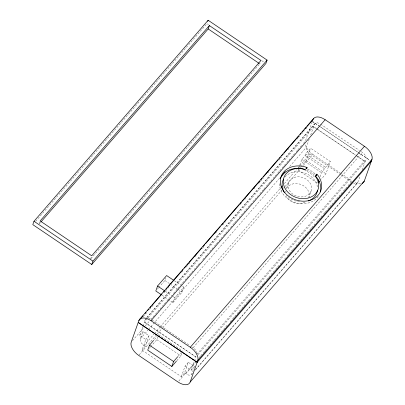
<?xml version="1.0" encoding="UTF-8"?>
<svg xmlns="http://www.w3.org/2000/svg" width="405" height="405" viewBox="0 0 405 405"><rect width="100%" height="100%" fill="white"/><g stroke="black" fill="none" stroke-linecap="round" stroke-linejoin="round"><path stroke-width="0.3" stroke-dasharray="2.02 1.52" d="M39.26 223.393L39.786 221.905M90.523 259.165L91.54 256.289M184.548 372.97L185.773 373.8A6.024 3.331 40.9 0 0 191.854 373.82L194.456 366.474L188.315 362.323L184.548 372.97L181.334 376.675L142.034 350.102L145.805 339.461L139.664 335.31L142.712 326.703M142.914 326.131L144.337 322.117L147.648 318.295M145.557 318.953A6.024 3.331 40.9 0 0 145.263 319.499L144.362 322.046L195.939 356.921L196.481 355.393M145.248 346.397L144.023 345.566A6.024 3.331 40.9 0 1 140.277 338.944L142.879 331.599L149.02 335.75L145.248 346.397L142.034 350.102M158.699 287.636L164.891 280.488L165.868 277.739M150.619 346.812L156.816 339.663L158.178 335.816M162.061 295.199L173.001 302.596L174.752 297.65L183.84 287.165L181.232 285.404M259.767 63.823L260.081 62.927M173.001 302.596L182.088 292.116L183.84 287.165M176.793 360.728L180.924 355.965L182.478 351.565M181.334 376.675L185.105 366.034L188.315 362.323M185.105 366.034L191.246 370.185L194.289 361.579M194.491 361.007L195.914 356.992L144.337 322.117M286.563 188.183L288.552 182.564M312.144 122.032L305.37 141.163L302.474 144.504M317.191 182.954L298.06 170.019L301.831 159.373L305.117 155.581L305.699 153.935L310.63 148.245L330.277 161.529L325.924 173.821L321.408 179.04M289.742 166.43L306.307 147.314L309.425 138.51M310.67 134.992L313.576 126.775L316.183 128.537M148.058 317.819L313.607 126.704L314.508 124.158A6.024 3.331 40.9 0 1 320.142 123.895M300.935 166.703L306.276 160.537L310.63 148.245M305.36 169.513L304.95 170.677A18.073 14.712 19.5 0 1 314.315 176.777M308.676 197.903L311.06 191.16A12.049 9.811 19.5 0 0 297.31 176.813A12.049 9.811 19.5 0 0 291.048 192.613A12.049 9.811 19.5 0 0 311.06 191.16M320.016 176.803C321.833 170.778 326.546 166.44 330.277 161.529M195.58 369.522L357.883 182.189L360.172 175.735M362.247 169.867L365.158 161.651L355.782 155.312M197.984 354.603L365.183 161.58L366.085 159.033A6.024 3.331 40.9 0 0 362.343 152.412L359.731 150.65M35.696 221.292L206.96 23.622L208.524 24.68M39.356 223.808L40.596 222.375M90.938 258.684L259.352 64.299M157.459 289.069L158.284 288.112M143.157 316.73L147.734 311.404M149.364 309.572L151.435 307.182M151.845 306.707L153.115 305.198M163.843 292.861L165.083 291.428M165.498 290.947L167.594 288.487M167.979 288.082L168.834 287.054M181.632 272.327L182.898 270.824M186.178 267.077L188.274 264.617M188.664 264.212L189.93 262.703M195.306 256.497L196.136 255.545M202.313 248.452L204.824 245.516M215.551 233.174L216.381 232.222M222.583 225.058L225.504 221.641M240.373 204.53L241.223 203.502M244.509 199.751L245.774 198.248M254.051 188.7L254.877 187.743M258.572 183.521L259.813 182.088M260.228 181.612L262.324 179.152M262.708 178.747L263.564 177.719M267.7 172.94L268.525 171.988M278.842 160.122L280.498 158.213M280.913 157.737L281.738 156.781M283.394 154.872L284.249 153.844M287.945 149.622L288.77 148.665M297.073 139.042L298.728 137.133M299.113 136.728L299.968 135.7M301.593 133.863L304.489 130.521M306.17 128.537L307 127.585M146.797 317.525L314.801 123.611M145.263 319.499L146.504 318.067M146.919 317.586L314.508 124.158M132.455 340.742L144.863 326.42M145.279 325.939L149.415 321.165M151.07 319.256L152.726 317.348M153.141 316.867L157.277 312.093M157.687 311.617L161.828 306.843M162.238 306.367L163.893 304.454M164.308 303.978L166.374 301.588M166.789 301.112L168.445 299.204M168.86 298.728L170.925 296.339M173.411 293.473L175.476 291.084M175.891 290.608L177.547 288.699M177.957 288.223L180.028 285.834M180.443 285.358L182.098 283.444M182.508 282.968L184.579 280.584M184.994 280.103L186.644 278.195M187.059 277.719L191.195 272.945M191.611 272.464L193.676 270.079M194.091 269.598L195.747 267.69M196.162 267.214L197.817 265.305M198.227 264.824L200.298 262.44M202.778 259.575L204.849 257.185M205.259 256.709L206.915 254.801M207.33 254.32L208.155 253.368M209.81 251.454L211.466 249.546M211.881 249.07L213.946 246.68M214.361 246.205L216.017 244.296M216.432 243.815L218.498 241.431M218.913 240.955L220.568 239.041M220.983 238.565L223.049 236.176M223.464 235.7L225.119 233.791M225.529 233.315L228.84 229.493M230.496 227.585L234.217 223.287M234.632 222.811L236.287 220.897M236.702 220.421L237.527 219.464M239.183 217.556L240.838 215.647M241.248 215.171L243.319 212.782M243.734 212.306L245.389 210.398M245.8 209.917L247.87 207.532M248.285 207.051L249.936 205.143M250.351 204.667L252.421 202.277M252.831 201.801L254.487 199.893M254.902 199.412L256.973 197.027M257.383 196.547L258.213 195.595M259.868 193.686L263.589 189.388M264.004 188.907L268.14 184.133M268.555 183.657L270.206 181.749M270.621 181.268L272.692 178.883M273.102 178.408L274.757 176.494M275.172 176.018L277.243 173.629M277.653 173.153L279.308 171.244M279.723 170.768L281.789 168.379M282.204 167.903L283.859 165.989M284.275 165.513L286.34 163.129M286.755 162.648L288.411 160.739M288.821 160.264L290.891 157.874M291.306 157.398L292.962 155.49M293.372 155.009L294.612 153.576M296.268 151.667L297.508 150.235M297.923 149.759L302.059 144.985M139.664 335.31L142.879 331.599M140.277 338.944L148.144 329.867M148.559 329.386L279.809 177.896M145.805 339.461L149.02 335.75M144.023 345.566L153.956 334.095M154.371 333.619L159.752 327.407M160.167 326.926L280.655 187.864M284.381 183.561L296.389 169.705M298.045 167.791L299.285 166.359M299.7 165.878L310.053 153.935A6.024 3.331 40.9 0 1 306.307 147.314M298.06 170.019L298.88 169.072M299.295 168.596L300.525 167.174M139.118 354.937L156.907 334.403M157.317 333.928L162.284 328.197M162.699 327.721L281.834 190.213M283.49 188.3L284.73 186.867M285.145 186.391L299.624 169.68M303.345 165.382L312.857 154.401A12.049 6.667 40.9 0 1 305.395 144.934M154.437 339.481L156.912 336.626M149.384 348.239L150.209 347.287M178.134 356.258L181.435 352.446M196.977 353.337A6.024 3.331 40.9 0 0 193.099 347.753L362.343 152.412M196.845 354.375L366.085 159.033M178.828 381.029L196.202 360.976M199.098 357.635L200.338 356.203M200.753 355.727L202.824 353.337M203.234 352.861L204.889 350.948M205.305 350.472L207.37 348.082M207.785 347.606L209.441 345.698M209.856 345.222L211.921 342.832M212.336 342.357L213.992 340.443M214.407 339.967L216.472 337.583M216.888 337.102L218.543 335.193M218.953 334.717L223.094 329.943M223.504 329.462L227.64 324.688M230.126 321.823L232.192 319.439M232.607 318.958L234.262 317.049M234.677 316.573L236.743 314.184M237.158 313.708L238.813 311.799M239.223 311.318L241.294 308.934M241.709 308.453L243.364 306.544M243.775 306.069L245.845 303.679M246.255 303.203L247.911 301.295M248.326 300.814L250.396 298.429M250.806 297.953L252.462 296.04M252.877 295.564L254.942 293.174M255.358 292.699L257.013 290.79M257.428 290.314L261.564 285.535M261.979 285.059L264.875 281.718M266.525 279.809L268.181 277.896M268.596 277.42L270.667 275.035M271.077 274.555L272.732 272.646M273.147 272.17L275.213 269.781M275.628 269.305L277.283 267.396M277.698 266.915L279.764 264.531M280.179 264.05L281.834 262.141M282.25 261.665L284.315 259.276M284.73 258.8L285.555 257.843M287.211 255.935L288.866 254.026M289.281 253.545L290.932 251.637M291.347 251.161L294.243 247.819M295.898 245.906L300.034 241.132M300.449 240.656L302.105 238.748M302.515 238.267L304.585 235.882M305 235.406L306.656 233.493M307.066 233.017L309.136 230.627M309.552 230.151L311.202 228.243M311.617 227.767L313.688 225.377M314.098 224.902L314.928 223.945M316.583 222.036L318.239 220.128M318.649 219.647L320.304 217.738M320.719 217.262L321.96 215.83M323.615 213.916L324.856 212.488M325.271 212.007L327.336 209.623M327.751 209.142L329.407 207.233M329.822 206.758L331.472 204.844M331.887 204.368L333.958 201.984M334.368 201.503L338.504 196.729M338.919 196.253L340.575 194.344M340.99 193.863L343.055 191.479M343.47 190.998L345.126 189.089M345.541 188.614L347.606 186.224M348.022 185.748L349.677 183.84M350.087 183.359L351.332 181.926M185.773 373.8L195.711 362.328M191.246 370.185L194.456 366.474M191.575 374.352L192.4 373.395M195.291 370.059L357.59 182.736M261.731 60.659L264.338 62.421M320.588 124.178L359.21 150.296M312.376 121.378L357.762 152.062M358.283 152.417L370.281 160.527M312.351 121.449L319.135 126.036M319.656 126.39L357.736 152.138M358.258 152.488L370.256 160.603M313.607 126.704L317.252 129.17M317.773 129.519L356.329 155.591M356.851 155.94L365.183 161.58M316.705 128.891L355.261 154.958M312.857 154.401L340.104 172.824M340.63 173.178L351.636 180.62M310.053 153.935L340.843 174.752M341.364 175.107L351.803 182.164M305.699 153.935L325.352 167.219M305.117 155.581L324.764 168.87M306.276 160.537L325.924 173.821M301.831 159.373L321.479 172.662M174.459 280.827L180.711 285.054M164.891 280.488L169.584 283.657M170.1 284.011L177.395 288.942M177.916 289.297L182.088 292.116M165.377 291.311L172.672 296.242M173.193 296.592L174.752 297.65M151.865 319.874L189.965 345.637M192.056 347.05L193.099 347.753M158.568 334.717L182.149 350.664M156.816 339.663L180.924 355.965M299.619 201.837A18.073 14.712 19.5 0 1 288.664 197.301M285.069 176.899A18.073 14.712 19.5 0 1 304.17 172.808A18.073 14.712 19.5 0 1 317.464 187.424M148.463 318.239A6.024 3.331 40.9 0 1 151.343 319.52M318.259 196.425A21.085 17.167 19.5 0 1 294.88 202.394A21.085 17.167 19.5 0 1 279.415 183.571M306.428 170.075A21.085 17.167 19.5 0 1 314.538 175.102M307.38 168.956A21.085 17.167 19.5 0 1 315.515 174.282M305.056 202.08A12.049 9.811 19.5 0 1 286.127 195.306M285.601 192.193A12.049 9.811 19.5 0 1 285.677 191.185M286.563 188.452A12.049 9.811 19.5 0 1 301.021 184.477A12.049 9.811 19.5 0 1 308.975 196.987M357.883 182.189A6.024 3.331 40.9 0 1 353.697 183.156M360.647 183.693A12.049 6.667 40.9 0 1 353.985 182.073"/><path stroke-width="0.61" d="M33.995 221.262L32.8 224.633L91.748 264.49L265.908 63.479L267.098 60.107L208.15 20.25L33.995 221.262L92.942 261.119L91.748 264.49M207.755 21.374L208.15 20.25M41.011 221.899L208.185 28.947L209.38 25.576L260.957 60.451L91.717 255.793L40.136 220.917L209.38 25.576M142.965 315.89L138.829 320.664L138.221 322.39L197.169 362.247L197.777 360.521L371.937 159.514A12.049 6.667 40.9 0 0 364.444 146.276L325.149 119.703A12.049 6.667 40.9 0 0 312.989 119.657L307.198 126.34M173.937 280.473L166.642 275.542L157.56 286.026L155.809 290.972L161.539 294.845M153.611 340.438L149.48 345.202L147.729 350.148L171.836 366.449L176.383 361.204M171.836 366.449L173.588 361.503L177.719 356.734M197.144 362.318L138.196 322.461L131.215 342.174A12.049 6.667 40.9 0 0 138.702 355.413L178.003 381.986A12.049 6.667 40.9 0 0 190.163 382.031L197.144 362.318L371.324 161.236L371.937 159.514M306.676 168.682L307.086 167.523A21.085 17.167 19.5 0 0 280.3 181.82A21.085 17.167 19.5 0 0 308.281 200.738A21.085 17.167 19.5 0 0 316.912 174.165L315.186 176.16A18.073 14.712 19.5 0 1 306.96 198.344A18.073 14.712 19.5 0 1 283.267 182.321A18.073 14.712 19.5 0 1 305.36 169.513L307.086 167.523M315.465 176.524L316.497 175.325L316.912 174.165M318.127 182.123L318.968 179.759M190.163 382.031L364.318 181.02L371.299 161.306M92.942 261.119L267.098 60.107M139.421 319.575L313.576 118.564M145.036 313.505L145.861 312.549M147.516 310.64L148.756 309.207M150.002 307.775L151.242 306.342M152.067 305.385L161.995 293.929M163.65 292.02L164.481 291.063M166.131 289.155L167.376 287.722M168.202 286.765L169.857 284.857M170.682 283.9L181.44 271.487M182.265 270.535L183.095 269.578M184.336 268.145L185.991 266.237M186.816 265.28L188.472 263.371M189.297 262.415L201.71 248.093M202.951 246.66L204.606 244.752M205.431 243.795L220.325 226.608M221.565 225.175L223.221 223.261M224.046 222.31L239.355 204.641M240.18 203.69L241.42 202.257M242.251 201.3L243.901 199.392M244.731 198.435L259.625 181.248M260.866 179.815L262.106 178.382M263.346 176.95L278.24 159.762M279.48 158.33L280.306 157.373M281.546 155.94L282.786 154.507M284.032 153.075L298.51 136.363M300.161 134.455L300.991 133.503M302.646 131.59L303.472 130.638M304.712 129.205L306.367 127.297M138.829 320.664A12.049 6.667 40.9 0 1 150.989 320.714L325.149 119.703M281.88 175.507L285.191 171.685M281.07 187.383L282.31 185.951M318.122 182.832L319.353 181.41M197.777 360.521A12.049 6.667 40.9 0 0 190.289 347.282L364.444 146.276M208.185 28.947L259.246 63.469M157.56 286.026L164.855 290.957M150.989 320.714L190.289 347.282M149.48 345.202L173.588 361.503M317.429 190.487A18.073 14.712 19.5 0 1 308.372 200.941M284.285 192.395A18.073 14.712 19.5 0 1 283.525 179.137M316.016 174.798A21.085 17.167 19.5 0 1 316.497 175.325M280.407 178.514A21.085 17.167 19.5 0 1 304.469 169.417M315.89 176.474A21.085 17.167 19.5 0 1 320.32 191.96M364.318 181.02A12.049 6.667 40.9 0 1 362.146 183.308"/></g></svg>
